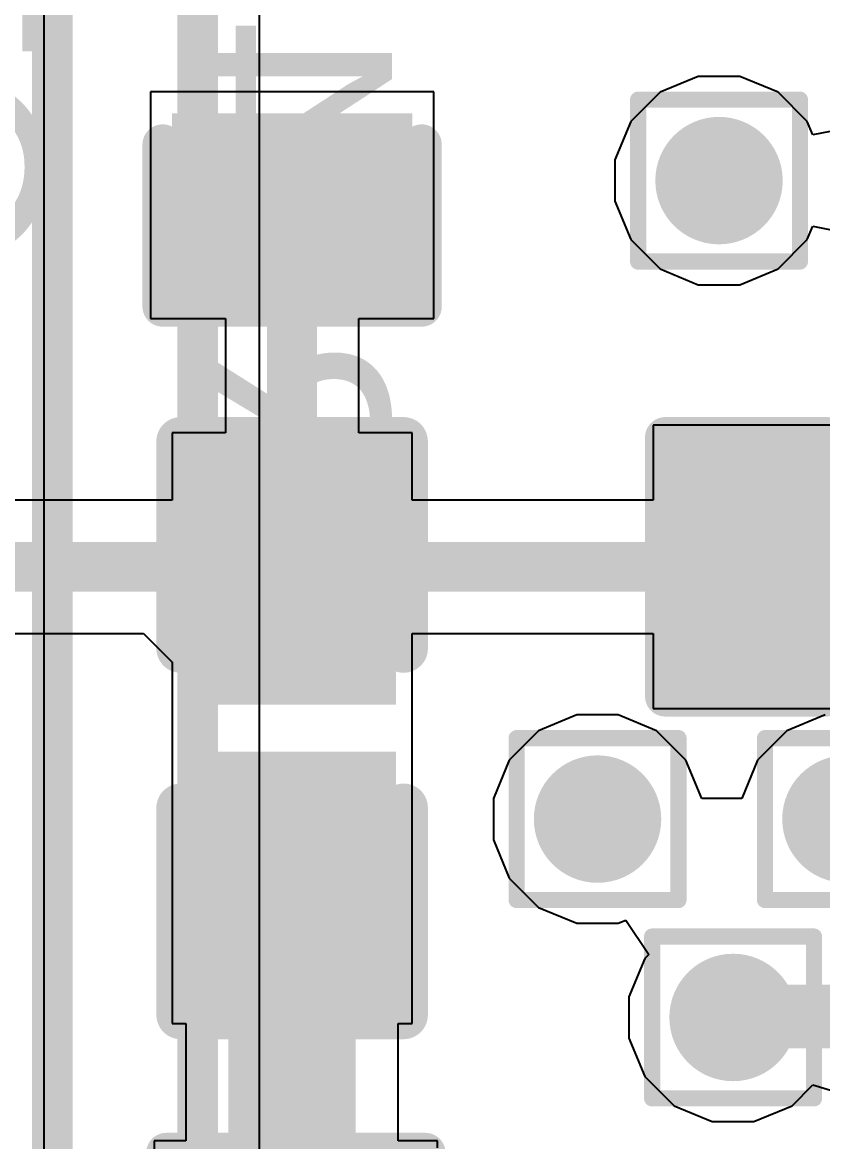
# Model space of a CAD drawing. Header units: inches. Extents: x -12 to 5355, y -7 to 5366.
# Drawn here: x 15.298 to 17.811, y 49.407 to 52.919 of the extents above; entities that cross this region are included whole.
import ezdxf

# ---------------------------------------------------------------- set-up
doc = ezdxf.new("R2010")
doc.units = ezdxf.units.IN
for name, color, linetype in [('BOTTOM LAYER', 5, 'Continuous'), ('Bottom Overlay', 54, 'Continuous'), ('Drill Drawing', 1, 'Continuous'), ('GROUND1', 16, 'Continuous'), ('GROUND2', 156, 'Continuous'), ('POWER', 76, 'Continuous'), ('SIGNAL', 90, 'Continuous'), ('TOP LAYER', 1, 'Continuous'), ('Top Overlay', 2, 'Continuous'), ('Top Paste', 8, 'Continuous'), ('Top Solder', 216, 'Continuous'), ('Via Holes', 16, 'Continuous')]:
    doc.layers.add(name, color=color, linetype=linetype)
doc.styles.add('Arial', font='', dxfattribs={"height": 0.2})
doc.styles.get('Arial').set_extended_font_data('Arial')

# ---------------------------------------------------------------- blocks, each defined once
blk = doc.blocks.new('C___0402_136')
at = {"layer": 'TOP LAYER'}
for points in [[(-0.6985, -0.3175), (-0.6985, 0.3174999999999999), (-0.2413000000000001, 0.3175), (-0.2412999999999999, -0.3174999999999999)], [(0.2413000000000001, -0.3175), (0.2412999999999999, 0.3174999999999999), (0.6985, 0.3175), (0.6985, -0.3174999999999999)]]:
    blk.add_hatch(color=1, dxfattribs=at).paths.add_polyline_path(points)
at = {"layer": 'Top Paste'}
for points in [[(-0.6985, -0.3175), (-0.6985, 0.3174999999999999), (-0.2413000000000001, 0.3175), (-0.2412999999999999, -0.3174999999999999)], [(0.2413000000000001, -0.3175), (0.2412999999999999, 0.3174999999999999), (0.6985, 0.3175), (0.6985, -0.3174999999999999)]]:
    blk.add_hatch(color=8, dxfattribs=at).paths.add_polyline_path(points)
at = {"layer": 'Top Solder'}
for points in [[(-0.7584998799999999, -0.3774998800000001), (-0.7584998799999999, 0.3774998799999999), (-0.1813001200000001, 0.3774998800000001), (-0.1813001199999999, -0.3774998799999999)], [(0.1813001200000001, -0.3774998800000001), (0.1813001199999999, 0.3774998799999999), (0.7584998799999999, 0.3774998800000001), (0.7584998799999999, -0.3774998799999999)]]:
    blk.add_hatch(color=216, dxfattribs=at).paths.add_polyline_path(points)
at = {"layer": 'Top Overlay'}
for points in [[(-0.7874, -0.4064, 0.127, 0.127, 0), (-0.7874, 0.4064, 0.127, 0.127, 0)], [(-0.2794, 0.4064, 0.127, 0.127, 0), (-0.7874, 0.4064, 0.127, 0.127, 0)], [(0.7874, 0.4064, 0.127, 0.127, 0), (0.2794, 0.4064, 0.127, 0.127, 0)], [(0.7874, -0.4064, 0.127, 0.127, 0), (0.7874, 0.4064, 0.127, 0.127, 0)], [(-0.2794, -0.4064, 0.127, 0.127, 0), (-0.7874, -0.4064, 0.127, 0.127, 0)], [(0.7874, -0.4064, 0.127, 0.127, 0), (0.2794, -0.4064, 0.127, 0.127, 0)]]:
    blk.add_lwpolyline(points, format="xyseb", dxfattribs=at)
for points in [[(-0.8191499999999999, 0.4064, 0.0635, 0.0635, 1), (-0.7556499999999999, 0.4064, 0.0635, 0.0635, 1)], [(-0.8191499999999999, 0.4064, 0.0635, 0.0635, 1), (-0.7556499999999999, 0.4064, 0.0635, 0.0635, 1)], [(-0.31115, 0.4064, 0.0635, 0.0635, 1), (-0.24765, 0.4064, 0.0635, 0.0635, 1)], [(0.24765, 0.4064, 0.0635, 0.0635, 1), (0.31115, 0.4064, 0.0635, 0.0635, 1)], [(0.7556499999999999, 0.4064, 0.0635, 0.0635, 1), (0.8191499999999999, 0.4064, 0.0635, 0.0635, 1)], [(0.7556499999999999, 0.4064, 0.0635, 0.0635, 1), (0.8191499999999999, 0.4064, 0.0635, 0.0635, 1)], [(-0.8191499999999999, -0.4064, 0.0635, 0.0635, 1), (-0.7556499999999999, -0.4064, 0.0635, 0.0635, 1)], [(-0.8191499999999999, -0.4064, 0.0635, 0.0635, 1), (-0.7556499999999999, -0.4064, 0.0635, 0.0635, 1)], [(-0.31115, -0.4064, 0.0635, 0.0635, 1), (-0.24765, -0.4064, 0.0635, 0.0635, 1)], [(0.24765, -0.4064, 0.0635, 0.0635, 1), (0.31115, -0.4064, 0.0635, 0.0635, 1)], [(0.7556499999999999, -0.4064, 0.0635, 0.0635, 1), (0.8191499999999999, -0.4064, 0.0635, 0.0635, 1)], [(0.7556499999999999, -0.4064, 0.0635, 0.0635, 1), (0.8191499999999999, -0.4064, 0.0635, 0.0635, 1)]]:
    blk.add_lwpolyline(points, format="xyseb", close=True, dxfattribs=at)
blk = doc.blocks.new('C___0402_137')
at = {"layer": 'TOP LAYER'}
for points in [[(-0.6985, -0.3175), (-0.6985, 0.3175), (-0.2412999999999999, 0.3175), (-0.2413, -0.3175)], [(0.2412999999999999, -0.3175), (0.2413, 0.3175), (0.6985, 0.3175), (0.6985, -0.3175)]]:
    blk.add_hatch(color=1, dxfattribs=at).paths.add_polyline_path(points)
at = {"layer": 'Top Paste'}
for points in [[(-0.6985, -0.3175), (-0.6985, 0.3175), (-0.2412999999999999, 0.3175), (-0.2413, -0.3175)], [(0.2412999999999999, -0.3175), (0.2413, 0.3175), (0.6985, 0.3175), (0.6985, -0.3175)]]:
    blk.add_hatch(color=8, dxfattribs=at).paths.add_polyline_path(points)
at = {"layer": 'Top Solder'}
for points in [[(-0.7584998799999999, -0.37749988), (-0.7584998799999999, 0.37749988), (-0.18130012, 0.37749988), (-0.18130012, -0.37749988)], [(0.18130012, -0.37749988), (0.18130012, 0.37749988), (0.7584998799999999, 0.37749988), (0.7584998799999999, -0.37749988)]]:
    blk.add_hatch(color=216, dxfattribs=at).paths.add_polyline_path(points)
at = {"layer": 'Top Overlay'}
for points in [[(-0.7874, -0.4064, 0.127, 0.127, 0), (-0.7874, 0.4064, 0.127, 0.127, 0)], [(-0.7874, 0.4064, 0.127, 0.127, 0), (-0.2794, 0.4064, 0.127, 0.127, 0)], [(0.2794, 0.4064, 0.127, 0.127, 0), (0.7874, 0.4064, 0.127, 0.127, 0)], [(0.7874, -0.4064, 0.127, 0.127, 0), (0.7874, 0.4064, 0.127, 0.127, 0)], [(-0.7874, -0.4064, 0.127, 0.127, 0), (-0.2794, -0.4064, 0.127, 0.127, 0)], [(0.2794, -0.4064, 0.127, 0.127, 0), (0.7874, -0.4064, 0.127, 0.127, 0)]]:
    blk.add_lwpolyline(points, format="xyseb", dxfattribs=at)
for points in [[(-0.8191499999999999, 0.4064, 0.0635, 0.0635, 1), (-0.7556499999999999, 0.4064, 0.0635, 0.0635, 1)], [(-0.8191499999999999, 0.4064, 0.0635, 0.0635, 1), (-0.7556499999999999, 0.4064, 0.0635, 0.0635, 1)], [(-0.31115, 0.4064, 0.0635, 0.0635, 1), (-0.24765, 0.4064, 0.0635, 0.0635, 1)], [(0.24765, 0.4064, 0.0635, 0.0635, 1), (0.31115, 0.4064, 0.0635, 0.0635, 1)], [(0.7556499999999999, 0.4064, 0.0635, 0.0635, 1), (0.8191499999999999, 0.4064, 0.0635, 0.0635, 1)], [(0.7556499999999999, 0.4064, 0.0635, 0.0635, 1), (0.8191499999999999, 0.4064, 0.0635, 0.0635, 1)], [(-0.8191499999999999, -0.4064, 0.0635, 0.0635, 1), (-0.7556499999999999, -0.4064, 0.0635, 0.0635, 1)], [(-0.8191499999999999, -0.4064, 0.0635, 0.0635, 1), (-0.7556499999999999, -0.4064, 0.0635, 0.0635, 1)], [(-0.31115, -0.4064, 0.0635, 0.0635, 1), (-0.24765, -0.4064, 0.0635, 0.0635, 1)], [(0.24765, -0.4064, 0.0635, 0.0635, 1), (0.31115, -0.4064, 0.0635, 0.0635, 1)], [(0.7556499999999999, -0.4064, 0.0635, 0.0635, 1), (0.8191499999999999, -0.4064, 0.0635, 0.0635, 1)], [(0.7556499999999999, -0.4064, 0.0635, 0.0635, 1), (0.8191499999999999, -0.4064, 0.0635, 0.0635, 1)]]:
    blk.add_lwpolyline(points, format="xyseb", close=True, dxfattribs=at)
blk = doc.blocks.new('C___0402_138')
at = {"layer": 'TOP LAYER'}
for points in [[(-0.6985, -0.3175), (-0.6985, 0.3175), (-0.2412999999999999, 0.3175), (-0.2413, -0.3175)], [(0.2412999999999999, -0.3175), (0.2413, 0.3175), (0.6985, 0.3175), (0.6985, -0.3175)]]:
    blk.add_hatch(color=1, dxfattribs=at).paths.add_polyline_path(points)
at = {"layer": 'Top Paste'}
for points in [[(-0.6985, -0.3175), (-0.6985, 0.3175), (-0.2412999999999999, 0.3175), (-0.2413, -0.3175)], [(0.2412999999999999, -0.3175), (0.2413, 0.3175), (0.6985, 0.3175), (0.6985, -0.3175)]]:
    blk.add_hatch(color=8, dxfattribs=at).paths.add_polyline_path(points)
at = {"layer": 'Top Solder'}
for points in [[(-0.7584998799999999, -0.37749988), (-0.7584998799999999, 0.37749988), (-0.18130012, 0.37749988), (-0.18130012, -0.37749988)], [(0.18130012, -0.37749988), (0.18130012, 0.37749988), (0.7584998799999999, 0.37749988), (0.7584998799999999, -0.37749988)]]:
    blk.add_hatch(color=216, dxfattribs=at).paths.add_polyline_path(points)
at = {"layer": 'Top Overlay'}
for points in [[(-0.7874, 0.4064, 0.127, 0.127, 0), (-0.7874, -0.4064, 0.127, 0.127, 0)], [(-0.7874, 0.4064, 0.127, 0.127, 0), (-0.2794, 0.4064, 0.127, 0.127, 0)], [(0.2794, 0.4064, 0.127, 0.127, 0), (0.7874, 0.4064, 0.127, 0.127, 0)], [(0.7874, 0.4064, 0.127, 0.127, 0), (0.7874, -0.4064, 0.127, 0.127, 0)], [(-0.7874, -0.4064, 0.127, 0.127, 0), (-0.2794, -0.4064, 0.127, 0.127, 0)], [(0.2794, -0.4064, 0.127, 0.127, 0), (0.7874, -0.4064, 0.127, 0.127, 0)]]:
    blk.add_lwpolyline(points, format="xyseb", dxfattribs=at)
for points in [[(-0.8191499999999999, 0.4064, 0.0635, 0.0635, 1), (-0.7556499999999999, 0.4064, 0.0635, 0.0635, 1)], [(-0.8191499999999999, 0.4064, 0.0635, 0.0635, 1), (-0.7556499999999999, 0.4064, 0.0635, 0.0635, 1)], [(-0.31115, 0.4064, 0.0635, 0.0635, 1), (-0.24765, 0.4064, 0.0635, 0.0635, 1)], [(0.24765, 0.4064, 0.0635, 0.0635, 1), (0.31115, 0.4064, 0.0635, 0.0635, 1)], [(0.7556499999999999, 0.4064, 0.0635, 0.0635, 1), (0.8191499999999999, 0.4064, 0.0635, 0.0635, 1)], [(0.7556499999999999, 0.4064, 0.0635, 0.0635, 1), (0.8191499999999999, 0.4064, 0.0635, 0.0635, 1)], [(-0.8191499999999999, -0.4064, 0.0635, 0.0635, 1), (-0.7556499999999999, -0.4064, 0.0635, 0.0635, 1)], [(-0.8191499999999999, -0.4064, 0.0635, 0.0635, 1), (-0.7556499999999999, -0.4064, 0.0635, 0.0635, 1)], [(-0.31115, -0.4064, 0.0635, 0.0635, 1), (-0.24765, -0.4064, 0.0635, 0.0635, 1)], [(0.24765, -0.4064, 0.0635, 0.0635, 1), (0.31115, -0.4064, 0.0635, 0.0635, 1)], [(0.7556499999999999, -0.4064, 0.0635, 0.0635, 1), (0.8191499999999999, -0.4064, 0.0635, 0.0635, 1)], [(0.7556499999999999, -0.4064, 0.0635, 0.0635, 1), (0.8191499999999999, -0.4064, 0.0635, 0.0635, 1)]]:
    blk.add_lwpolyline(points, format="xyseb", close=True, dxfattribs=at)
blk = doc.blocks.new('INDC1005X04L_WW_152')
at = {"layer": 'TOP LAYER'}
for points in [[(-0.80000348, -0.2499995), (-0.80000348, 0.2499995), (-0.15000224, 0.2499995), (-0.15000224, -0.2499995)], [(0.14999716, -0.2499995), (0.14999716, 0.2499995), (0.7999984, 0.2499995), (0.7999984, -0.2499995)]]:
    blk.add_hatch(color=1, dxfattribs=at).paths.add_polyline_path(points)
at = {"layer": 'Top Paste'}
for points in [[(-0.80000348, -0.2499995), (-0.80000348, 0.2499995), (-0.15000224, 0.2499995), (-0.15000224, -0.2499995)], [(0.14999716, -0.2499995), (0.14999716, 0.2499995), (0.7999984, 0.2499995), (0.7999984, -0.2499995)]]:
    blk.add_hatch(color=8, dxfattribs=at).paths.add_polyline_path(points)
at = {"layer": 'Top Solder'}
for points in [[(-0.8762034799999999, -0.3261994999999999), (-0.8762034799999999, 0.3261995), (-0.07380223999999999, 0.3261994999999999), (-0.07380223999999999, -0.3261995)], [(0.07379715999999999, -0.3261994999999999), (0.07379715999999999, 0.3261995), (0.8761983999999999, 0.3261994999999999), (0.8761983999999999, -0.3261995)]]:
    blk.add_hatch(color=216, dxfattribs=at).paths.add_polyline_path(points)
at = {"layer": 'Top Overlay'}
for points in [[(-0.9000845599999999, 0.34991548, 0.1524, 0.1524, 0), (-0.9000820199999999, -0.35007804, 0.1524, 0.1524, 0)], [(-0.9000845599999999, 0.34991548, 0.1524, 0.1524, 0), (-0.25008332, 0.34991548, 0.1524, 0.1524, 0)], [(0.24991314, 0.34991802, 0.1524, 0.1524, 0), (0.89991438, 0.34991548, 0.1524, 0.1524, 0)], [(0.89991438, 0.34991548, 0.1524, 0.1524, 0), (0.8999169199999999, -0.35007804, 0.1524, 0.1524, 0)], [(-0.9000820199999999, -0.35007804, 0.1524, 0.1524, 0), (-0.25008586, -0.35008058, 0.1524, 0.1524, 0)], [(0.8999169199999999, -0.35007804, 0.1524, 0.1524, 0), (0.24991314, -0.35008058, 0.1524, 0.1524, 0)]]:
    blk.add_lwpolyline(points, format="xyseb", dxfattribs=at)
for points in [[(-0.93818456, 0.34991548, 0.0762, 0.0762, 1), (-0.8619845599999999, 0.34991548, 0.0762, 0.0762, 1)], [(-0.93818456, 0.34991548, 0.0762, 0.0762, 1), (-0.8619845599999999, 0.34991548, 0.0762, 0.0762, 1)], [(-0.28818332, 0.34991548, 0.0762, 0.0762, 1), (-0.21198332, 0.34991548, 0.0762, 0.0762, 1)], [(0.21181314, 0.34991802, 0.0762, 0.0762, 1), (0.2880131399999999, 0.34991802, 0.0762, 0.0762, 1)], [(0.86181438, 0.34991548, 0.0762, 0.0762, 1), (0.93801438, 0.34991548, 0.0762, 0.0762, 1)], [(0.86181438, 0.34991548, 0.0762, 0.0762, 1), (0.93801438, 0.34991548, 0.0762, 0.0762, 1)], [(-0.93818202, -0.35007804, 0.0762, 0.0762, 1), (-0.86198202, -0.35007804, 0.0762, 0.0762, 1)], [(-0.93818202, -0.35007804, 0.0762, 0.0762, 1), (-0.86198202, -0.35007804, 0.0762, 0.0762, 1)], [(-0.28818586, -0.35008058, 0.0762, 0.0762, 1), (-0.21198586, -0.35008058, 0.0762, 0.0762, 1)], [(0.21181314, -0.35008058, 0.0762, 0.0762, 1), (0.2880131399999999, -0.35008058, 0.0762, 0.0762, 1)], [(0.86181692, -0.35007804, 0.0762, 0.0762, 1), (0.9380169199999999, -0.35007804, 0.0762, 0.0762, 1)], [(0.86181692, -0.35007804, 0.0762, 0.0762, 1), (0.9380169199999999, -0.35007804, 0.0762, 0.0762, 1)]]:
    blk.add_lwpolyline(points, format="xyseb", close=True, dxfattribs=at)

msp = doc.modelspace()

# ---------------------------------------------------------------- hatches: boundary and pattern name
at = {"layer": 'BOTTOM LAYER'}
h = msp.add_hatch(color=5, dxfattribs=at)
edge = h.paths.add_edge_path()
edge.add_arc((17.48536, 52.42279584), 0.1999996, 0, 360)
h = msp.add_hatch(color=5, dxfattribs=at)
edge = h.paths.add_edge_path()
edge.add_arc((17.10403996, 50.419), 0.1999996, 0, 360)
h = msp.add_hatch(color=5, dxfattribs=at)
edge = h.paths.add_edge_path()
edge.add_arc((17.88381996, 50.419), 0.1999996, 0, 360)
h = msp.add_hatch(color=5, dxfattribs=at)
edge = h.paths.add_edge_path()
edge.add_arc((17.52941122, 49.79638504), 0.1999996, 0, 360)
at = {"layer": 'GROUND1'}
h = msp.add_hatch(color=16, dxfattribs=at)
edge = h.paths.add_edge_path()
edge.add_arc((17.48536, 52.42279584), 0.1999996, 0, 360)
h = msp.add_hatch(color=16, dxfattribs=at)
edge = h.paths.add_edge_path()
edge.add_arc((17.10403996, 50.419), 0.1999996, 0, 360)
h = msp.add_hatch(color=16, dxfattribs=at)
edge = h.paths.add_edge_path()
edge.add_arc((17.88381996, 50.419), 0.1999996, 0, 360)
h = msp.add_hatch(color=16, dxfattribs=at)
edge = h.paths.add_edge_path()
edge.add_arc((17.52941122, 49.79638504), 0.1999996, 0, 360)
at = {"layer": 'GROUND2'}
h = msp.add_hatch(color=156, dxfattribs=at)
edge = h.paths.add_edge_path()
edge.add_arc((17.48536, 52.42279584), 0.1999996, 0, 360)
h = msp.add_hatch(color=156, dxfattribs=at)
edge = h.paths.add_edge_path()
edge.add_arc((17.10403996, 50.419), 0.1999996, 0, 360)
h = msp.add_hatch(color=156, dxfattribs=at)
edge = h.paths.add_edge_path()
edge.add_arc((17.88381996, 50.419), 0.1999996, 0, 360)
h = msp.add_hatch(color=156, dxfattribs=at)
edge = h.paths.add_edge_path()
edge.add_arc((17.52941122, 49.79638504), 0.1999996, 0, 360)
at = {"layer": 'POWER'}
h = msp.add_hatch(color=76, dxfattribs=at)
edge = h.paths.add_edge_path()
edge.add_arc((17.48536, 52.42279584), 0.1999996, 0, 360)
h = msp.add_hatch(color=76, dxfattribs=at)
edge = h.paths.add_edge_path()
edge.add_arc((17.10403996, 50.419), 0.1999996, 0, 360)
h = msp.add_hatch(color=76, dxfattribs=at)
edge = h.paths.add_edge_path()
edge.add_arc((17.88381996, 50.419), 0.1999996, 0, 360)
h = msp.add_hatch(color=76, dxfattribs=at)
edge = h.paths.add_edge_path()
edge.add_arc((17.52941122, 49.79638504), 0.1999996, 0, 360)
at = {"layer": 'SIGNAL'}
h = msp.add_hatch(color=90, dxfattribs=at)
edge = h.paths.add_edge_path()
edge.add_arc((17.48536, 52.42279584), 0.1999996, 0, 360)
h = msp.add_hatch(color=90, dxfattribs=at)
edge = h.paths.add_edge_path()
edge.add_arc((17.10403996, 50.419), 0.1999996, 0, 360)
h = msp.add_hatch(color=90, dxfattribs=at)
edge = h.paths.add_edge_path()
edge.add_arc((17.88381996, 50.419), 0.1999996, 0, 360)
h = msp.add_hatch(color=90, dxfattribs=at)
edge = h.paths.add_edge_path()
edge.add_arc((17.52941122, 49.79638504), 0.1999996, 0, 360)
at = {"layer": 'TOP LAYER'}
h = msp.add_hatch(color=1, dxfattribs=at)
edge = h.paths.add_edge_path()
edge.add_arc((17.48536, 52.42279584), 0.1999996, 0, 360)
h = msp.add_hatch(color=1, dxfattribs=at)
edge = h.paths.add_edge_path()
edge.add_arc((17.10403996, 50.419), 0.1999996, 0, 360)
h = msp.add_hatch(color=1, dxfattribs=at)
edge = h.paths.add_edge_path()
edge.add_arc((17.88381996, 50.419), 0.1999996, 0, 360)
h = msp.add_hatch(color=1, dxfattribs=at)
edge = h.paths.add_edge_path()
edge.add_arc((17.52941122, 49.79638504), 0.1999996, 0, 360)
at = {"layer": 'Via Holes'}
h = msp.add_hatch(color=7, dxfattribs=at)
edge = h.paths.add_edge_path()
edge.add_arc((17.48536, 52.42279584), 0.0999998, 0, 360)
h = msp.add_hatch(color=7, dxfattribs=at)
edge = h.paths.add_edge_path()
edge.add_arc((17.10403996, 50.419), 0.0999998, 0, 360)
h = msp.add_hatch(color=7, dxfattribs=at)
edge = h.paths.add_edge_path()
edge.add_arc((17.88381996, 50.419), 0.0999998, 0, 360)
h = msp.add_hatch(color=7, dxfattribs=at)
edge = h.paths.add_edge_path()
edge.add_arc((17.52941122, 49.79638504), 0.0999998, 0, 360)

# ---------------------------------------------------------------- linework, layer by layer
at = {"layer": 'Drill Drawing'}
for points in [[(17.23136, 52.67679584, 0.0508, 0.0508, 0), (17.73936, 52.67679584, 0.0508, 0.0508, 0)], [(17.23136, 52.16879584, 0.0508, 0.0508, 0), (17.23136, 52.67679584, 0.0508, 0.0508, 0)], [(17.73936, 52.16879584, 0.0508, 0.0508, 0), (17.73936, 52.67679584, 0.0508, 0.0508, 0)], [(17.23136, 52.16879584, 0.0508, 0.0508, 0), (17.73936, 52.16879584, 0.0508, 0.0508, 0)], [(16.85003996, 50.673, 0.0508, 0.0508, 0), (17.35803996, 50.673, 0.0508, 0.0508, 0)], [(16.85003996, 50.165, 0.0508, 0.0508, 0), (16.85003996, 50.673, 0.0508, 0.0508, 0)], [(17.35803996, 50.165, 0.0508, 0.0508, 0), (17.35803996, 50.673, 0.0508, 0.0508, 0)], [(17.62981996, 50.673, 0.0508, 0.0508, 0), (18.13781996, 50.673, 0.0508, 0.0508, 0)], [(17.62981996, 50.165, 0.0508, 0.0508, 0), (17.62981996, 50.673, 0.0508, 0.0508, 0)], [(16.85003996, 50.165, 0.0508, 0.0508, 0), (17.35803996, 50.165, 0.0508, 0.0508, 0)], [(17.62981996, 50.165, 0.0508, 0.0508, 0), (18.13781996, 50.165, 0.0508, 0.0508, 0)], [(17.27541122, 50.05038503999999, 0.0508, 0.0508, 0), (17.78341122, 50.05038503999999, 0.0508, 0.0508, 0)], [(17.27541122, 49.54238504, 0.0508, 0.0508, 0), (17.27541122, 50.05038503999999, 0.0508, 0.0508, 0)], [(17.78341122, 49.54238504, 0.0508, 0.0508, 0), (17.78341122, 50.05038503999999, 0.0508, 0.0508, 0)], [(17.27541122, 49.54238504, 0.0508, 0.0508, 0), (17.78341122, 49.54238504, 0.0508, 0.0508, 0)]]:
    msp.add_lwpolyline(points, format="xyseb", dxfattribs=at)
for points in [[(17.21866, 52.67679584, 0.0254, 0.0254, 1), (17.24406, 52.67679584, 0.0254, 0.0254, 1)], [(17.21866, 52.67679584, 0.0254, 0.0254, 1), (17.24406, 52.67679584, 0.0254, 0.0254, 1)], [(17.72666, 52.67679584, 0.0254, 0.0254, 1), (17.75206, 52.67679584, 0.0254, 0.0254, 1)], [(17.72666, 52.67679584, 0.0254, 0.0254, 1), (17.75206, 52.67679584, 0.0254, 0.0254, 1)], [(17.21866, 52.16879584, 0.0254, 0.0254, 1), (17.24406, 52.16879584, 0.0254, 0.0254, 1)], [(17.21866, 52.16879584, 0.0254, 0.0254, 1), (17.24406, 52.16879584, 0.0254, 0.0254, 1)], [(17.72666, 52.16879584, 0.0254, 0.0254, 1), (17.75206, 52.16879584, 0.0254, 0.0254, 1)], [(17.72666, 52.16879584, 0.0254, 0.0254, 1), (17.75206, 52.16879584, 0.0254, 0.0254, 1)], [(16.83733996, 50.673, 0.0254, 0.0254, 1), (16.86273996, 50.673, 0.0254, 0.0254, 1)], [(16.83733996, 50.673, 0.0254, 0.0254, 1), (16.86273996, 50.673, 0.0254, 0.0254, 1)], [(17.34533996, 50.673, 0.0254, 0.0254, 1), (17.37073996, 50.673, 0.0254, 0.0254, 1)], [(17.34533996, 50.673, 0.0254, 0.0254, 1), (17.37073996, 50.673, 0.0254, 0.0254, 1)], [(17.61711996, 50.673, 0.0254, 0.0254, 1), (17.64251996, 50.673, 0.0254, 0.0254, 1)], [(17.61711996, 50.673, 0.0254, 0.0254, 1), (17.64251996, 50.673, 0.0254, 0.0254, 1)], [(16.83733996, 50.165, 0.0254, 0.0254, 1), (16.86273996, 50.165, 0.0254, 0.0254, 1)], [(16.83733996, 50.165, 0.0254, 0.0254, 1), (16.86273996, 50.165, 0.0254, 0.0254, 1)], [(17.34533996, 50.165, 0.0254, 0.0254, 1), (17.37073996, 50.165, 0.0254, 0.0254, 1)], [(17.34533996, 50.165, 0.0254, 0.0254, 1), (17.37073996, 50.165, 0.0254, 0.0254, 1)], [(17.61711996, 50.165, 0.0254, 0.0254, 1), (17.64251996, 50.165, 0.0254, 0.0254, 1)], [(17.61711996, 50.165, 0.0254, 0.0254, 1), (17.64251996, 50.165, 0.0254, 0.0254, 1)], [(17.26271122, 50.05038503999999, 0.0254, 0.0254, 1), (17.28811122, 50.05038503999999, 0.0254, 0.0254, 1)], [(17.26271122, 50.05038503999999, 0.0254, 0.0254, 1), (17.28811122, 50.05038503999999, 0.0254, 0.0254, 1)], [(17.77071122, 50.05038503999999, 0.0254, 0.0254, 1), (17.79611122, 50.05038503999999, 0.0254, 0.0254, 1)], [(17.77071122, 50.05038503999999, 0.0254, 0.0254, 1), (17.79611122, 50.05038503999999, 0.0254, 0.0254, 1)], [(17.26271122, 49.54238504, 0.0254, 0.0254, 1), (17.28811122, 49.54238504, 0.0254, 0.0254, 1)], [(17.26271122, 49.54238504, 0.0254, 0.0254, 1), (17.28811122, 49.54238504, 0.0254, 0.0254, 1)], [(17.77071122, 49.54238504, 0.0254, 0.0254, 1), (17.79611122, 49.54238504, 0.0254, 0.0254, 1)], [(17.77071122, 49.54238504, 0.0254, 0.0254, 1), (17.79611122, 49.54238504, 0.0254, 0.0254, 1)]]:
    msp.add_lwpolyline(points, format="xyseb", close=True, dxfattribs=at)
at = {"layer": 'POWER'}
for p, q in [((15.36700254, 48.41239746), (15.367, 54.2894012)), ((17.42031568, 52.74979544), (17.3001305, 52.70001144)), ((17.55040432, 52.74979544), (17.42031568, 52.74979544)), ((17.6705895, 52.70001144), (17.55040432, 52.74979544)), ((17.3001305, 52.70001144), (17.2081444, 52.60802534)), ((17.7625756, 52.60802534), (17.6705895, 52.70001144)), ((17.2081444, 52.60802534), (17.1583604, 52.48784016)), ((17.78, 52.56596294), (17.7625756, 52.60802534)), ((17.907, 52.59122577999999), (17.78, 52.56596294)), ((17.1583604, 52.48784016), (17.1583604, 52.35775152)), ((17.1583604, 52.35775152), (17.2081444, 52.23756633999999)), ((17.7625756, 52.23756633999999), (17.78, 52.27962873999999)), ((17.78, 52.27962873999999), (17.907, 52.2543659)), ((17.2081444, 52.23756633999999), (17.3001305, 52.14558023999999)), ((17.6705895, 52.14558023999999), (17.7625756, 52.23756633999999)), ((17.3001305, 52.14558023999999), (17.42031568, 52.09579624)), ((17.55040432, 52.09579624), (17.6705895, 52.14558023999999)), ((17.42031568, 52.09579624), (17.55040432, 52.09579624)), ((17.03899564, 50.7459996), (16.91881046, 50.6962156)), ((17.16908428, 50.7459996), (17.03899564, 50.7459996)), ((17.28926946, 50.6962156), (17.16908428, 50.7459996)), ((17.81877564, 50.7459996), (17.69859046, 50.6962156)), ((16.91881046, 50.6962156), (16.82682436, 50.6042295)), ((17.38125556, 50.6042295), (17.28926946, 50.6962156)), ((17.69859046, 50.6962156), (17.60660436, 50.6042295)), ((16.82682436, 50.6042295), (16.77704036, 50.48404432)), ((17.43103956, 50.48404686), (17.38125556, 50.6042295)), ((17.60660436, 50.6042295), (17.55682036, 50.48404686)), ((16.77704036, 50.48404432), (16.77704036, 50.35395568)), ((17.55682036, 50.48404686), (17.43103956, 50.48404686)), ((16.77704036, 50.35395568), (16.82682436, 50.2337705)), ((16.82682436, 50.2337705), (16.91881046, 50.1417844)), ((16.91881046, 50.1417844), (17.03899564, 50.0920004)), ((17.03899564, 50.0920004), (17.16908428, 50.0920004)), ((17.16908428, 50.0920004), (17.19279772, 50.10182258)), ((17.19279772, 50.10182258), (17.26473814, 49.99415706)), ((17.26473814, 49.99415706), (17.25219562, 49.98161454)), ((17.25219562, 49.98161454), (17.20241162, 49.86142936)), ((17.20241162, 49.86142936), (17.20241162, 49.73134072)), ((17.20241162, 49.73134072), (17.25219562, 49.61115554)), ((17.25219562, 49.61115554), (17.34418172, 49.51916943999999)), ((17.71464072, 49.51916943999999), (17.78, 49.58452871999999)), ((17.78, 49.58452871999999), (17.9034186, 49.5479324)), ((17.34418172, 49.51916943999999), (17.4643669, 49.46938544)), ((17.59445554, 49.46938544), (17.71464072, 49.51916943999999)), ((17.4643669, 49.46938544), (17.59445554, 49.46938544))]:
    msp.add_line(p, q, dxfattribs=at)
at = {"layer": 'SIGNAL'}
msp.add_line((16.04302862, 41.02180264), (16.04302862, 55.86281435999999), dxfattribs=at)
for points in [[(15.84879736, 41.02180264, 0.127, 0.127, 0), (15.84879736, 55.86281435999999, 0.127, 0.127, 0)], [(15.3924, 40.6146, 0.127, 0.127, 0), (15.3924, 54.6164008, 0.127, 0.127, 0)]]:
    msp.add_lwpolyline(points, format="xyseb", dxfattribs=at)
at = {"layer": 'TOP LAYER'}
for p, q in [((16.58969504, 52.70091059999999), (15.70069504, 52.70091059999999)), ((15.70069504, 52.70091059999999), (15.70069504, 51.9897106)), ((16.58969504, 51.9897106), (16.58969504, 52.70091059999999)), ((15.70069504, 51.9897106), (15.93583046, 51.9897106)), ((15.93583046, 51.9897106), (15.93583046, 51.63148169999999)), ((16.35456978, 51.63148169999999), (16.35456978, 51.9897106)), ((16.35456978, 51.9897106), (16.58969504, 51.9897106)), ((17.98973542, 51.65520275999999), (17.27853542, 51.65520275999999)), ((17.27853542, 51.65520275999999), (17.27853542, 51.42006734)), ((15.93583046, 51.63148169999999), (15.76820062, 51.63148169999999)), ((15.76820062, 51.63148169999999), (15.76820062, 51.42006734)), ((16.52219962, 51.63148169999999), (16.35456978, 51.63148169999999)), ((16.52219962, 51.42006734), (16.52219962, 51.63148169999999)), ((15.76820062, 51.42006734), (15.22340364, 51.42006734)), ((17.27853542, 51.42006734), (16.52219962, 51.42006734)), ((15.22340364, 51.00132802), (15.67839638, 51.00132802)), ((15.67839638, 51.00132802), (15.76820062, 50.91152378)), ((16.52219962, 50.8084836), (16.52219962, 51.00132802)), ((16.52219962, 51.00132802), (17.27853542, 51.00132802)), ((17.27853542, 51.00132802), (17.27853542, 50.76620276)), ((15.76820062, 50.91152378), (15.76819808, 50.72748046)), ((16.52220216, 50.68148106), (16.52219962, 50.8084836)), ((17.27853542, 50.76620276), (17.98973542, 50.76620276)), ((15.76819808, 50.72748046), (15.76820062, 50.60047792)), ((16.52219962, 50.60047792), (16.52220216, 50.68148106)), ((15.76820062, 50.60047792), (15.76820062, 49.77747982)), ((16.52219962, 49.77747982), (16.52219962, 50.60047792)), ((15.76820062, 49.77747982), (15.81179464, 49.77747982)), ((15.81179464, 49.77747982), (15.81179464, 49.40897916)), ((16.4786056, 49.40897916), (16.4786056, 49.77747982)), ((16.4786056, 49.77747982), (16.52219962, 49.77747982)), ((15.81179464, 49.40897916), (15.7124908, 49.40897916)), ((15.7124908, 49.40897916), (15.7124908, 48.69777916)), ((16.6014908, 49.40897916), (16.4786056, 49.40897916)), ((16.6014908, 49.38678463999999), (16.6014908, 49.40897916))]:
    msp.add_line(p, q, dxfattribs=at)
for points in [[(16.14520012, 51.21069768, 0.1566926, 0.1566926, 0), (16.14520012, 52.3453106, 0.1566926, 0.1566926, 0)], [(14.57140342, 51.21069768, 0.1566926, 0.1566926, 0), (16.14520012, 51.21069768, 0.1566926, 0.1566926, 0)], [(16.14520012, 51.21069768, 0.1566926, 0.1566926, 0), (17.63413034, 51.21069768, 0.1566926, 0.1566926, 0)], [(16.14520012, 51.17948108, 0.1566926, 0.1566926, 0), (16.14520012, 51.21069768, 0.1566926, 0.1566926, 0)], [(17.63413034, 51.21069768, 0.1566926, 0.1566926, 0), (17.63413542, 51.21070276, 0.1566926, 0.1566926, 0)], [(16.14520012, 49.05337916, 0.3999992, 0.3999992, 0), (16.14520012, 50.22948044, 0.3999992, 0.3999992, 0)], [(17.53282498, 49.7997988, 0.1999996, 0.1999996, 0), (18.32420008, 49.7997988, 0.1999996, 0.1999996, 0)]]:
    msp.add_lwpolyline(points, format="xyseb", dxfattribs=at)
for points in [[(16.10602824, 52.3453106, 0.0783463, 0.0783463, 1), (16.184372, 52.3453106, 0.0783463, 0.0783463, 1)], [(16.10602824, 51.21069768, 0.0783463, 0.0783463, 1), (16.184372, 51.21069768, 0.0783463, 0.0783463, 1)], [(16.10602824, 51.21069768, 0.0783463, 0.0783463, 1), (16.184372, 51.21069768, 0.0783463, 0.0783463, 1)], [(16.10602824, 51.21069768, 0.0783463, 0.0783463, 1), (16.184372, 51.21069768, 0.0783463, 0.0783463, 1)], [(16.10602824, 51.21069768, 0.0783463, 0.0783463, 1), (16.184372, 51.21069768, 0.0783463, 0.0783463, 1)], [(17.59495846, 51.21069768, 0.0783463, 0.0783463, 1), (17.67330222, 51.21069768, 0.0783463, 0.0783463, 1)], [(17.59495846, 51.21069768, 0.0783463, 0.0783463, 1), (17.67330222, 51.21069768, 0.0783463, 0.0783463, 1)], [(17.59496354, 51.21070276, 0.0783463, 0.0783463, 1), (17.6733073, 51.21070276, 0.0783463, 0.0783463, 1)], [(16.10602824, 51.17948108, 0.0783463, 0.0783463, 1), (16.184372, 51.17948108, 0.0783463, 0.0783463, 1)], [(16.04520032, 50.22948044, 0.1999996, 0.1999996, 1), (16.24519992, 50.22948044, 0.1999996, 0.1999996, 1)], [(17.48282508, 49.7997988, 0.0999998, 0.0999998, 1), (17.58282488, 49.7997988, 0.0999998, 0.0999998, 1)]]:
    msp.add_lwpolyline(points, format="xyseb", close=True, dxfattribs=at)

# ---------------------------------------------------------------- block references
for name, p, rotation in [('C___0402_136', (16.14519504, 52.8152106), 270), ('INDC1005X04L_WW_152', (16.14520012, 50.70448329999999), 90), ('C___0402_138', (16.1569908, 48.58347916), 90)]:
    msp.add_blockref(name, p, dxfattribs=dict(rotation=rotation))
msp.add_blockref('C___0402_137', (18.10403542, 51.21070276))

# ---------------------------------------------------------------- texts
at = {"layer": 'Bottom Overlay', "style": 'Arial', "text_generation_flag": 2}
msp.add_text('R34', height=0.635, rotation=270, dxfattribs=at).set_placement((15.8242, 51.308))
at = {"layer": 'Top Overlay', "style": 'Arial'}
msp.add_text('C13', height=0.635, rotation=90, dxfattribs=at).set_placement((15.367, 52.1208))

doc.saveas('drawing.dxf')
